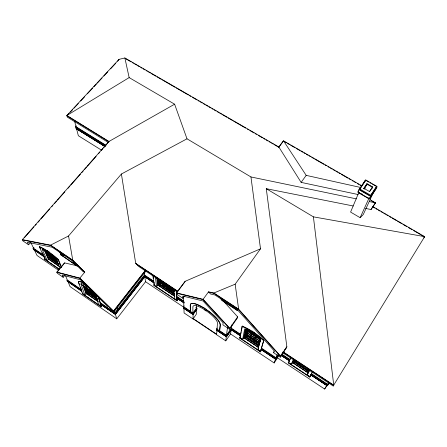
<?xml version="1.0" encoding="UTF-8"?>
<svg xmlns="http://www.w3.org/2000/svg" width="447" height="447" viewBox="0 0 447 447"><rect width="100%" height="100%" fill="white"/><g stroke="black" fill="none" stroke-linecap="round" stroke-linejoin="round"><path stroke-width="0.67" d="M196.373 309.704L196.339 314.191L193.043 318.968L184.097 312.984L183.924 308.229L193.02 314.297L196.646 309.335L196.646 309.659M196.406 305.575L196.384 308.346L192.903 313.112L190.333 311.397L190.243 305.15L190.707 303.96A18.282 4.956 36.4 0 1 201.401 306.676L206.52 309.408L206.011 310.676L208.565 312.503A15.008 4.068 36.4 0 1 217.499 323.315L216.974 329.16L219.606 330.914L220.31 324.88L219.958 323.131A18.282 4.962 36.4 0 0 209.453 311.766L206.447 309.615M195.769 307.486L196.931 308.257L196.92 309.29L193.07 314.559L183.639 307.949L186.41 309.799M217.287 328.031L216.532 329.098L216.449 330.065L226.467 336.747L231.362 329.746L231.501 328.774L240.525 334.753L241.112 332.451M245.414 329.093L243.632 337.954L242.609 339.446L239.978 337.697L240.508 335.686L231.205 329.517L230.557 333.965L225.757 340.854L216.572 334.708L216.968 330.272L225.769 336.144M216.572 334.708L216.7 334.322L193.149 318.571M219.606 330.914L220.198 325.036L219.84 323.293A18.282 4.956 36.4 0 0 209.336 311.928L206.33 309.777M225.757 340.854L226.322 336.507L229.328 332.205M219.717 330.758L226.484 335.267L227.506 327.388M226.378 336.775L231.306 329.478L240.458 335.546L240.402 335.842L231.261 329.78L226.378 336.775L216.722 330.02L225.271 335.719M226.467 336.747L226.59 335.803L231.501 328.774M182.851 298.294L182.767 296.054L203.044 300.976L223.131 322.795L222.902 324.857L229.534 329.255L229.674 328.221L203.1 299.306L176.403 292.908L176.47 294.059L182.851 298.294L184.415 296.193M226.484 335.267L231.39 328.243L231.881 324.868M220.432 298.345L222.343 300.764L237.05 310.38L237.463 309.525L237.044 309.743L234.183 307.871M237.463 309.525L237.05 310.38M223.634 301.3L237.642 316.85L237.469 317.918L229.534 329.255M230.557 333.965L274.151 362.947L275.592 358.941L261.093 349.56L275.659 359.22L275.754 358.947L261.171 349.28L260.506 351.89L239.648 338.038L240.19 337.384M239.978 337.697L242.073 326.411L242.302 326.081L245.252 327.428A22.534 6.286 35.3 0 1 251.639 330.953L252.287 331.367L252.114 332.875L251.426 332.439A19.26 5.364 35.3 0 0 244.705 328.847L242.609 339.446M241.358 331.126L242.302 326.081M274.542 144.817L278.76 147.259L283.487 140.794L361.869 185.835M243.632 337.954L244.291 338.39L246.096 329.54M244.291 338.39L246.263 329.299M260.322 339.379L259.266 343.296L245.828 334.412L246.157 333.937L245.453 337.317L258.701 346.095L258.059 347.045L244.805 338.262L246.61 329.517M245.828 334.412L246.8 329.702M246.342 333.049L247.012 329.813M245.777 336.848L246.029 335.641M259.992 337.977L258.651 342.614L246.548 334.613L247.493 330.098M247.66 329.858L246.71 334.378L258.819 342.374M258.914 342.737L258.098 345.425L246.163 337.524L246.822 334.378M247.012 333.49L247.694 330.26M246.163 337.524L246.856 334.769M246.615 336.423L246.884 335.161M248.04 329.914L247.727 331.372L251.354 333.758L251.572 332.797M247.197 334.948L246.995 335.881L250.549 338.228L250.761 337.301M251.912 333.021L251.689 333.982L255.326 336.379L255.678 334.948M251.097 337.524L250.879 338.452L254.438 340.804L254.667 339.888M255.902 335.652L255.667 336.608L259.316 339.01L259.567 338.061M255.002 340.106L254.773 341.027L258.344 343.385L258.589 342.475M258.651 342.614L259.824 338.223M258.098 345.425L258.914 342.368M258.059 347.045L260.344 338.563M260.523 339.049L258.204 347.615L260.69 338.804M260.735 351.024L260.523 351.342L257.852 349.571L260.852 339.01M260.523 351.342L263.814 340.251L261.059 337.837A22.534 6.286 35.3 0 0 254.902 333.099L252.281 331.104L252.002 333.076L253.388 333.993L253.728 333.501M261.171 349.28L275.821 359.22L276.134 358.349L261.322 348.537L263.814 340.251M260.506 351.89L260.903 351.135M353.242 205.983L266.283 188.695L286.857 346.799L280.314 357.159L273.575 352.705L274.207 350.873L237.234 309.547L214.957 294.998L210.537 293.997L208.565 291.824L203.1 299.306M206.52 309.408L205.883 310.866L204.53 309.967L204.475 308.056M261.54 348.213L276.011 357.796L277.106 354.756M274.151 362.947L277.503 357.84L278.364 355.51M280.314 357.159L286.857 346.799M372.373 184.119L377.028 186.779L375.91 189.215L369.524 198.803L357.907 192.087L358.919 189.668L365.383 180.124L368.876 182.119M358.488 191.998L358.237 192.596L369.082 198.865L369.356 198.272M359.5 189.573L365.814 180.024L376.726 186.259L376.447 186.874L370.44 195.881L359.5 189.573L365.814 180.024M364.601 181.974L365.383 180.124M277.503 357.84L324.623 389.035L327.014 385.448L310.888 374.804L309.793 377.128L288.214 362.863L288.639 362.109L288.6 362.545L291.327 364.35L293.724 359.634M288.639 362.109L288.214 362.863M288.6 362.545L290.773 357.444M288.812 362.226L289.483 360.561L281.465 355.27M281.828 354.633L289.745 359.857L290.779 357.606M371.887 188.578L372.636 186.907L366.987 183.672L363.685 188.718L366.808 184.086L372.452 187.321L369.686 191.45M364.618 189.165L366.987 183.672M291.327 364.35L293.556 359.293M292.316 362.808L292.997 363.26L294.4 360.131M292.997 363.26L294.556 359.885M308.519 370.015L307.262 372.189L293.545 363.137L294.914 360.092M293.545 363.137L295.003 360.316M360.6 193.534L358.818 192.506L350.588 212.085L360.153 217.7L368.915 198.339M370.44 195.881L376.726 186.259M307.614 370.055L307.301 370.546L294.947 362.405L295.73 360.679M295.104 362.159L295.629 361.008M369.524 198.803L370.608 196.412L377.028 186.779M296.076 361.014L295.495 362.277L299.149 364.685L299.747 363.428M373.614 191.886L363.271 214.51L360.153 217.7M300.088 363.657L299.49 364.908L303.15 367.322L303.776 366.082M184.745 282.035L185.092 281.342L260.506 248.823L250.946 176.956L187.002 138.81L174.609 104.196L129.155 77.594L124.864 57.965L119.047 59.356L66.854 115.499L67.29 117.097L108.638 142.654M304.122 366.311L303.496 367.551L307.167 369.971L307.815 368.741M307.301 370.546L308.184 368.881M307.262 372.189L308.827 369.256M310.073 376.273L309.866 376.603L307.1 374.776L308.084 373.217L307.396 372.764L309.162 369.501M307.1 374.776L309.385 370.535M308.084 373.217L309.402 370.781M309.866 376.603L312.235 372.351M326.126 384.744L327.254 385.487L327.087 385.733L310.788 374.972L310.928 374.715L325.003 384.001M310.821 374.882L327.327 385.772L327.852 384.99L311.28 374.061L312.503 371.91M309.793 377.128L309.933 376.882L288.326 362.595M282.582 352.672L333.188 386.001L424.65 236.647L373.049 206.71M324.623 389.035L326.36 386.214M311.492 373.731L327.701 384.42L328.713 382.783M327.422 385.191L328.59 383.314M327.327 385.772L329.299 382.638M253.388 333.993L254.036 332.976L251.94 331.596M307.396 372.764L307.553 372.519L293.154 363.02M294.947 362.405L295.26 361.919L300.876 365.618M289.483 360.561L289.365 360.83L280.783 355.169M286.46 347.481L280.375 356.27L238.374 309.251L214.057 293.377L208.933 292.232M276.011 357.796L277.911 354.907M275.972 358.365L277.112 356.639M276.134 358.371L278.42 354.879M275.659 359.22L277.933 355.762M275.821 359.22L278.095 355.762M365.568 208.431L371.044 209.52L375.458 202.837L370.06 199.714M273.575 352.705L274.307 351.605M423.801 237.933L424.65 236.647L313.403 216.851L266.283 188.695M369.831 197.747L370.574 196.63M371.323 195.507L372.815 193.272M373.932 191.59L375.055 189.908M327.701 384.42L328.863 382.682M372.636 186.907L369.524 191.562L363.858 188.31M257.852 349.571L258.534 348.559M357.907 192.087L358.662 190.97M254.371 332.479L254.03 332.993L254.678 333.428A22.534 6.275 35.3 0 1 260.836 338.167L263.59 340.58M252.002 333.076L252.337 332.551M246.548 334.613L246.873 334.138M244.805 338.262L245.453 337.317M240.458 335.546L231.362 329.746M239.648 338.038L239.972 337.569M237.642 316.85L229.646 328.416L203.089 299.619L176.414 293.126L184.326 282.588M230.456 330.59L231.205 329.517M333.188 386.001L333.753 385.191L313.403 216.851M208.565 291.824L213.85 293.003L235.15 284.191L260.506 248.823M124.864 57.965L278.816 146.968L301.127 182.382L306.189 175.369L360.505 187.444M184.13 305.871L183.326 306.955L183.365 307.994L193.115 314.498L193.115 313.481L196.931 308.257M190.333 311.397L190.361 304.994L190.824 303.804A18.282 4.962 36.4 0 1 201.519 306.519L204.525 308.341M176.844 293.942L176.783 296.948L183.935 301.697M184.203 302.68L176.844 298.015L183.974 302.753M184.214 303.01L176.978 298.199L183.32 302.189M173.827 289.148L174.481 298.596L176.978 300.261L177.09 298.048M156.78 278.045L157.662 285.292L156.59 286.689L154.131 285.052L154.204 284.655L153.913 285.437L177.046 300.842L177.202 299.965M177.046 300.842L177.358 300.066M176.403 292.908L185.092 281.342M278.76 147.259L283.487 140.794L306.189 175.369M157.662 285.292L158.445 285.482L157.662 278.894M174.76 296.199L158.741 285.549L159.411 284.672L158.953 280.699L158.612 281.146L174.263 291.517M174.794 294.629L159.998 284.806L159.892 282.124M174.196 291.209L159.205 281.28L159.545 280.833M144.705 276.425L153.93 282.56L144.744 276.676L115.36 314.358L100.458 304.094M67.938 281.47L70.073 286.605L116.74 318.828L145.56 281.733L144.828 277.179M98.698 297.769L100.351 302.736L114.991 312.816L144.487 275.045L144.163 273.033M144.565 275.542L144.761 276.782L115.415 314.414L115.058 313.341L144.565 275.542L153.667 281.593L153.897 281.297L144.487 275.045M116.74 318.828L115.376 314.157L117.08 311.972M117.449 311.369L125.16 301.613M125.54 300.993L134.519 289.617M134.91 288.986L143.873 277.621M145.739 271.301L113.789 312.157L113.477 311.095L145.554 270.111M145.163 270.882L113.538 311.296L79.985 278.414L56.942 272.34M115.376 314.157L100.692 304.267L115.415 314.414M94.803 293.556L98.765 304.625L101.195 306.301L101.435 305.999L100.81 304.116M101.592 306.106L101.34 306.882L101.435 305.999M100.351 302.736L100.111 303.044L115.058 313.341M83.729 283.974A9.18 1.917 38.5 0 1 85.355 284.84L86.567 285.616L86.316 285.924L85.645 284.599L84.03 283.566A12.404 2.587 38.5 0 0 78.331 282.029L82.455 293.372L84.857 295.031L85.997 293.618L82.863 285.18M85.997 293.618L86.779 293.808L83.941 286.13M98.022 301.451L87.031 293.88L87.752 292.992L86.573 289.757M97.424 299.445L88.255 293.137L88.618 292.69M67.519 281.163L81.946 291.12L68.497 281.856M87.852 286.521L87.472 286.991L86.21 286.125L86.589 285.655M101.34 306.882L82.309 293.752L82.544 292.975L82.455 293.372M82.309 293.752L82.673 293.305M96.407 296.523L86.478 289.701L86.841 289.248M85.751 283.99L85.366 284.454L86.21 286.125M78.085 266.015L64.597 262.892L56.842 272.117L79.862 278.084L84.768 272.117L72.76 260.204L50.556 245.14L22.35 239.659L108.934 141.481L174.609 104.196M64.094 255.198L63.273 256.165L60.758 254.455L60.859 254.041L60.474 254.505L76.856 265.931L77.242 265.462M56.842 272.117L57.367 273.301L63.195 277.319L64.441 275.821M76.856 265.931L77.102 265.071L76.683 265.278L74.135 263.546L73.207 261.065M57.803 271.318L59.093 269.781M60.814 267.731L64.597 262.892M60.636 254.902L60.859 254.041M61.233 267.25L58.065 259.685L58.317 259.389L55.534 257.036A21.199 4.409 39.2 0 0 49.751 252.572L47.298 250.7L46.918 251.141L47.913 252.907L51.047 255.025L50.528 253.829M60.127 268.619L55.959 258.785L56.21 258.489M47.298 250.7L47.477 251.013L46.918 250.644A21.199 4.409 39.2 0 0 41.817 247.677L39.643 246.649L39.392 246.94L44.951 259.076L47.265 260.662L48.416 259.31L44.175 249.851M50.556 245.14L68.559 235.977L121.394 174.017L187.002 138.81M48.416 259.31L49.176 259.495L45.292 250.789M59.932 266.758L49.399 259.545L50.125 258.696L48.248 254.449L47.885 254.879L57.417 261.394M58.853 264.462L50.578 258.796L50.941 258.372M59.16 269.306L44.856 259.483L45.052 258.69L44.951 259.076M57.272 261.082L48.337 254.98L48.706 254.544M43.499 255.086L43.253 255.377L33.078 248.403L33.961 247.387M43.8 256.567L44.097 256.796L33.659 249.616L33.078 248.403M49.494 253.287L49.114 253.734L48.734 252.382L49.114 251.935M55.959 258.785L49.231 253.55L49.181 252.175M22.35 239.659L22.987 240.939L28.614 244.794L30.703 242.408M24.311 237.815L33.978 226.852M35.358 225.282L36.274 224.243M38.118 222.153L39.498 220.589M40.878 219.019L49.623 209.101M51.925 206.492L52.841 205.452M54.685 203.363L56.523 201.273M57.445 200.228L64.809 191.88M68.028 188.226L69.872 186.136M70.794 185.092L80.454 174.129M81.835 172.564L83.215 171M84.6 169.435L86.439 167.346M87.361 166.301L96.105 156.383M98.401 153.774L99.787 152.209M101.167 150.645L103.006 148.555M103.927 147.51L108.934 141.481L66.854 115.499L129.155 77.594M105.196 146.499L75.934 128.339L75.543 126.819L76.415 125.864M68.832 113.756L66.938 115.795L108.99 141.766M70.257 112.225L72.626 109.677M74.051 108.146L78.314 103.553M80.689 101.005L84.483 96.921M87.327 93.859L92.54 88.249M93.965 86.718L96.334 84.17M97.284 83.148L102.022 78.046M103.922 76.007L107.716 71.922M110.56 68.866L115.773 63.25M117.673 61.211L119.047 59.356M371.044 209.52L375.458 202.837L369.334 201.563M250.946 176.956L356.404 198.876M301.127 182.382L358.108 194.54M84.768 272.117L83.231 271.748L72.163 260.78L52.198 247.225L27.396 242.291L28.614 244.794M242.073 326.411L245.029 327.757A22.534 6.275 35.3 0 1 251.415 331.283L252.063 331.696M39.392 246.94L41.565 247.973A21.205 4.397 39.2 0 1 46.667 250.94L48.013 252.717L42.13 249.342L47.265 260.662M44.331 250.024L44.968 250.381M370.043 182.784L371.206 183.449M285.236 142.124L286.438 142.816M287.644 143.509L289.449 144.549M290.656 145.241L294.875 147.666M296.082 148.359L299.697 150.438M300.898 151.125L302.708 152.164M303.915 152.857L305.117 153.55M306.324 154.243L308.128 155.282M309.335 155.975L310.542 156.668M311.743 157.361L313.554 158.4M314.761 159.093L323.796 164.289M325.003 164.982L326.209 165.675M328.014 166.709L329.221 167.401M330.422 168.094L332.233 169.134M333.44 169.826L334.641 170.519M335.848 171.212L337.653 172.251M338.86 172.944L340.066 173.637M341.268 174.33L347.9 178.141M349.101 178.834L350.308 179.526M352.119 180.566L353.32 181.258M354.527 181.951L355.734 182.639M357.539 183.678L358.745 184.371M359.947 185.064L361.154 185.756M359.757 188.964L370.714 195.278M358.919 189.668L370.608 196.412M361.506 193.741L362.713 194.439M367.132 197.311L368.322 197.999M125.685 58.741L131.105 61.876M132.312 62.574L133.519 63.273M134.72 63.966L136.531 65.016M137.737 65.709L139.542 66.754M140.749 67.452L141.956 68.151M143.157 68.849L144.968 69.894M146.175 70.587L147.376 71.285M148.583 71.984L150.393 73.029M151.594 73.727L155.819 76.163M157.02 76.862L161.238 79.303M162.445 79.996L175.101 87.316M176.308 88.014L188.36 94.982M189.567 95.68L190.768 96.379M192.579 97.424L196.797 99.86M198.004 100.558L199.206 101.257M200.412 101.955L202.223 103M203.424 103.698L204.631 104.391M205.838 105.09L207.643 106.135M208.85 106.833L210.66 107.878M211.861 108.576L213.068 109.269M214.275 109.968L216.08 111.012M217.287 111.711L218.494 112.409M219.7 113.108L221.505 114.153M222.712 114.845L226.931 117.287M228.138 117.986L232.356 120.422M233.557 121.12L245.615 128.088M247.42 129.133L248.627 129.831M249.834 130.53L254.052 132.971M255.254 133.664L256.461 134.363M258.271 135.407L262.49 137.849M263.691 138.542L264.898 139.24M266.105 139.939L267.909 140.984M269.116 141.682L270.323 142.375M271.53 143.074L273.335 144.118M371.139 200.675L375.335 203.1M372.927 206.967L374.726 208.011M375.927 208.71L377.123 209.403M378.324 210.101L380.123 211.14M381.319 211.839L382.52 212.537M383.722 213.23L385.515 214.275M386.716 214.968L387.918 215.666M389.113 216.359L390.913 217.404M392.114 218.102L396.31 220.539M397.512 221.231L401.708 223.668M402.903 224.366L406.502 226.45M408.301 227.495L411.899 229.585M413.698 230.624L420.292 234.452M421.493 235.15L424.488 236.888M204.637 309.765L202.083 308.212A15.008 4.068 36.4 0 0 192.875 306.966L192.903 313.112M105.978 145.314L76.029 126.747L74.716 121.64M75.543 126.819L105.486 145.387M104.274 145.739L76.18 128.306L76.303 128.775L104.771 146.448M77.141 129.11L83.069 132.793M84.26 133.524L105.017 146.409M101.72 150.281L78.342 135.715L76.543 128.742M86.316 285.924L85.103 285.152A9.18 1.911 38.5 0 0 80.873 283.996L84.857 295.031M213.85 293.003L238.637 309.184L280.66 356.242M221.628 299.669L221.975 299.892M221.511 299.836L237.106 310.028M283.102 351.85L333.753 385.191M283.035 352.029L333.646 385.342M246.068 329.271L259.713 338.262M301.999 366.356L303.686 367.468M305.927 368.948L307.05 369.686M294.484 361.679L307.458 370.3M294.171 362.165L307.882 371.206M281.649 354.052L289.958 359.533M281.331 355.298L288.891 360.288M280.923 355.147L289.377 360.723M204.24 308.38L206.285 309.732M121.394 174.017L135.715 263.395L177.783 291.232M136.24 263.942L177.783 291.438M248.191 338.178L249.895 339.307M251.03 340.061L253.874 341.938M255.008 342.693L258.416 344.95M246.325 337.284L258.26 345.19M177.224 291.964L138.492 266.311L135.715 263.395M231.39 328.243L240.743 334.44M159.378 281.057L174.364 290.986M244.453 338.156L258.366 347.38M173.967 291.969L171.179 290.12L171.095 289.047M173.972 292.109L171.184 290.259L171.313 291.852L174.637 294.065M162.043 285.499L164.317 287.008M166.027 288.142L171.715 291.913M172.849 292.668L174.559 293.802M160.166 284.583L174.391 294.025M239.704 337.748L260.584 351.61M159.411 284.672L174.291 294.545M177.006 296.646L183.834 301.177M158.445 285.482L174.509 296.16M144.722 276.531L154.092 282.761M144.761 276.782L153.98 282.906L153.93 282.56M153.863 285.097L177.023 300.518M190.444 311.246L183.873 306.865L183.493 296.534M145.56 281.733L193.115 313.481M216.532 329.098L226.59 335.803M187.522 310.542L193.07 314.241L193.043 318.968M193.149 318.812L216.683 334.552M253.516 333.803L254.203 334.267A19.26 5.364 35.3 0 1 260.629 339.34M60.474 254.505L76.711 265.54M46.918 251.141L48.734 252.382M42.387 249.052L54.484 257.31M51.344 255.226L54.506 257.388M55.925 258.461L54.864 257.74L55.618 259.506L57.194 260.584M56.898 260.484L48.522 254.762L47.455 252.348M50.153 256.746L53.271 258.874L52.763 257.707M56.685 261.21L53.562 259.076L53.059 257.908M52.595 259.5L54.249 260.635M55.355 261.389L58.11 263.277M59.032 264.244L50.757 258.584L49.516 255.762M50.125 258.696L58.993 264.764M22.467 239.899L50.863 245.532L72.649 260.316L84.477 272.05M42.951 254.712L33.614 248.32L30.77 242.358M49.176 259.495L59.73 266.719M44.683 259.12L59.585 269.34M86.271 287.773L89.551 290.025M89.858 290.237L93.144 292.494M93.457 292.701L95.652 294.215M95.697 294.349L81.198 284.376L81.125 283.689M95.697 295.579L94.06 294.45L93.501 292.841M96.038 295.914L86.662 289.477L85.992 287.633M58.613 270.295L37.028 255.472L34.374 249.907M96.546 296.825L85.969 289.555L84.852 286.51M88.065 291.26L91.3 293.483L90.92 292.416M94.848 295.92L91.601 293.69L91.227 292.623M96.239 296.875L95.155 296.132L94.792 295.07M96.284 297.009L95.2 296.266L95.742 297.836L97.357 298.948M89.188 293.087L92.63 295.45M93.775 296.238L97.211 298.602M97.033 298.825L88.433 292.914L87.562 290.505M87.752 292.992L97.094 299.417M81.399 289.69L67.324 280.001L65.569 275.788M113.789 312.157L107.705 307.966L107.04 305.843L80.51 279.822L62.211 275.011L63.195 277.319M81.153 289.991L66.776 280.09L67.246 281.208L81.823 291.271M86.779 293.808L98.368 301.792M82.181 293.416L101.229 306.558M48.93 252.471L49.5 252.868A21.205 4.397 39.2 0 1 55.283 257.332L58.065 259.685M87.595 286.801L88.864 287.728A9.18 1.911 38.5 0 1 90.735 289.259M51.321 254.572L52.143 255.198M79.862 278.084L113.477 311.095M34.106 249.951L33.927 249.571L44.219 256.656L44.951 258.26M39.643 246.649L40.521 248.571M42.42 252.717L43.23 254.494M44.829 250.387L48.997 259.707M45.633 251.08L49.399 259.545M46.27 251.248L47.885 254.879M47.002 251.963L48.337 254.98M49.947 256.109L50.695 257.807M47.639 252.13L48.17 253.337M49.086 255.41L50.578 258.796M56.484 260.249L56.981 261.411M57.043 261.556L57.775 263.277M58.317 259.389L61.479 266.954M59.725 251.907L60.758 254.455M62.519 254.27L63.273 256.165M78.689 282.599L79.426 284.532M80.415 287.108L81.153 289.047M83.522 285.717L86.601 294.031M84.047 285.795L87.031 293.88M86.321 287.913L86.914 289.544L90.177 291.785L89.596 290.164M85.355 286.633L86.478 289.701M87.159 290.125L88.255 293.137M89.908 290.371L90.478 291.997L93.753 294.243L93.194 292.629M98.038 296.836L101.195 306.301M114.404 310.805L114.991 312.816M117.365 307.296L117.874 309.123M68.559 235.977L72.76 260.204M87.271 285.762L87.472 286.991M235.15 284.191L238.637 309.184M153.299 276.771L153.556 278.71M154.181 283.426L154.36 284.756M154.204 284.655L154.249 284.996M152.896 275.777L154.131 285.052M155.433 277.498L156.59 286.689M78.638 282.197L78.583 281.722A12.404 2.593 38.5 0 1 84.282 283.258M157.411 278.464L158.277 285.706M157.92 278.643L158.741 285.549M158.383 279.207L158.612 281.146M159.048 279.917L159.205 281.28M160.06 281.901L160.199 283.13M159.545 280.006L159.674 281.124L163.01 283.337L162.842 281.671M159.579 281.113L159.998 284.806M160.138 281.789L160.261 282.884L163.58 285.085L163.468 283.99M163.211 282.437L163.328 283.543L166.675 285.762L166.575 284.661M163.781 284.197L163.887 285.292L167.217 287.494L167.117 286.41M166.843 284.32L166.994 285.968L170.352 288.198L170.262 287.103M167.429 286.616L167.53 287.7L170.866 289.913L170.776 288.835M170.581 287.315L170.665 288.404L174.039 290.639L173.961 289.555M176.453 291.545L176.978 300.261M176.956 297.864L176.978 298.199M248.878 330.478A19.255 5.37 35.3 0 1 250.259 331.266M247.37 333.054L247.068 334.479L250.65 336.842L250.968 335.429L247.37 333.054M247.705 331.495L247.398 332.937L250.996 335.311L251.326 333.881L247.705 331.495M246.973 335.999L246.677 337.39L250.203 339.72L250.521 338.345L246.973 335.999M251.309 335.652L250.985 337.06L254.572 339.435L254.919 338.038L251.309 335.652M251.661 334.105L251.337 335.535L254.946 337.915L255.298 336.502L251.661 334.105M250.851 338.569L250.538 339.943L254.075 342.285L254.41 340.921L250.851 338.569M255.254 338.262L254.907 339.659L258.511 342.033L258.88 340.648L255.254 338.262M255.639 336.725L255.287 338.139L258.908 340.53L259.282 339.128L255.639 336.725M254.745 341.145L254.404 342.503L257.958 344.855L258.316 343.503L254.745 341.145M163.591 285.22L160.277 283.024L160.462 284.65L163.758 286.84L163.591 285.22M167.228 287.633L163.904 285.426L164.066 287.047L167.374 289.243L167.228 287.633M170.871 290.053L167.541 287.84L167.681 289.449L171 291.645L170.871 290.053M51.114 255.176L47.958 253.024L48.745 254.812L51.886 256.952L51.114 255.176M54.568 257.539L51.405 255.382L52.176 257.154L55.322 259.305L54.568 257.539M53.333 259.02L50.22 256.891L50.986 258.634L54.081 260.752L53.333 259.02M56.747 261.355L53.623 259.221L54.372 260.953L57.479 263.076L56.747 261.355M91.344 293.618L88.115 291.394L88.69 292.986L91.909 295.199L91.344 293.618M94.898 296.054L91.652 293.824L92.211 295.406L95.434 297.629L94.898 296.054"/></g></svg>
